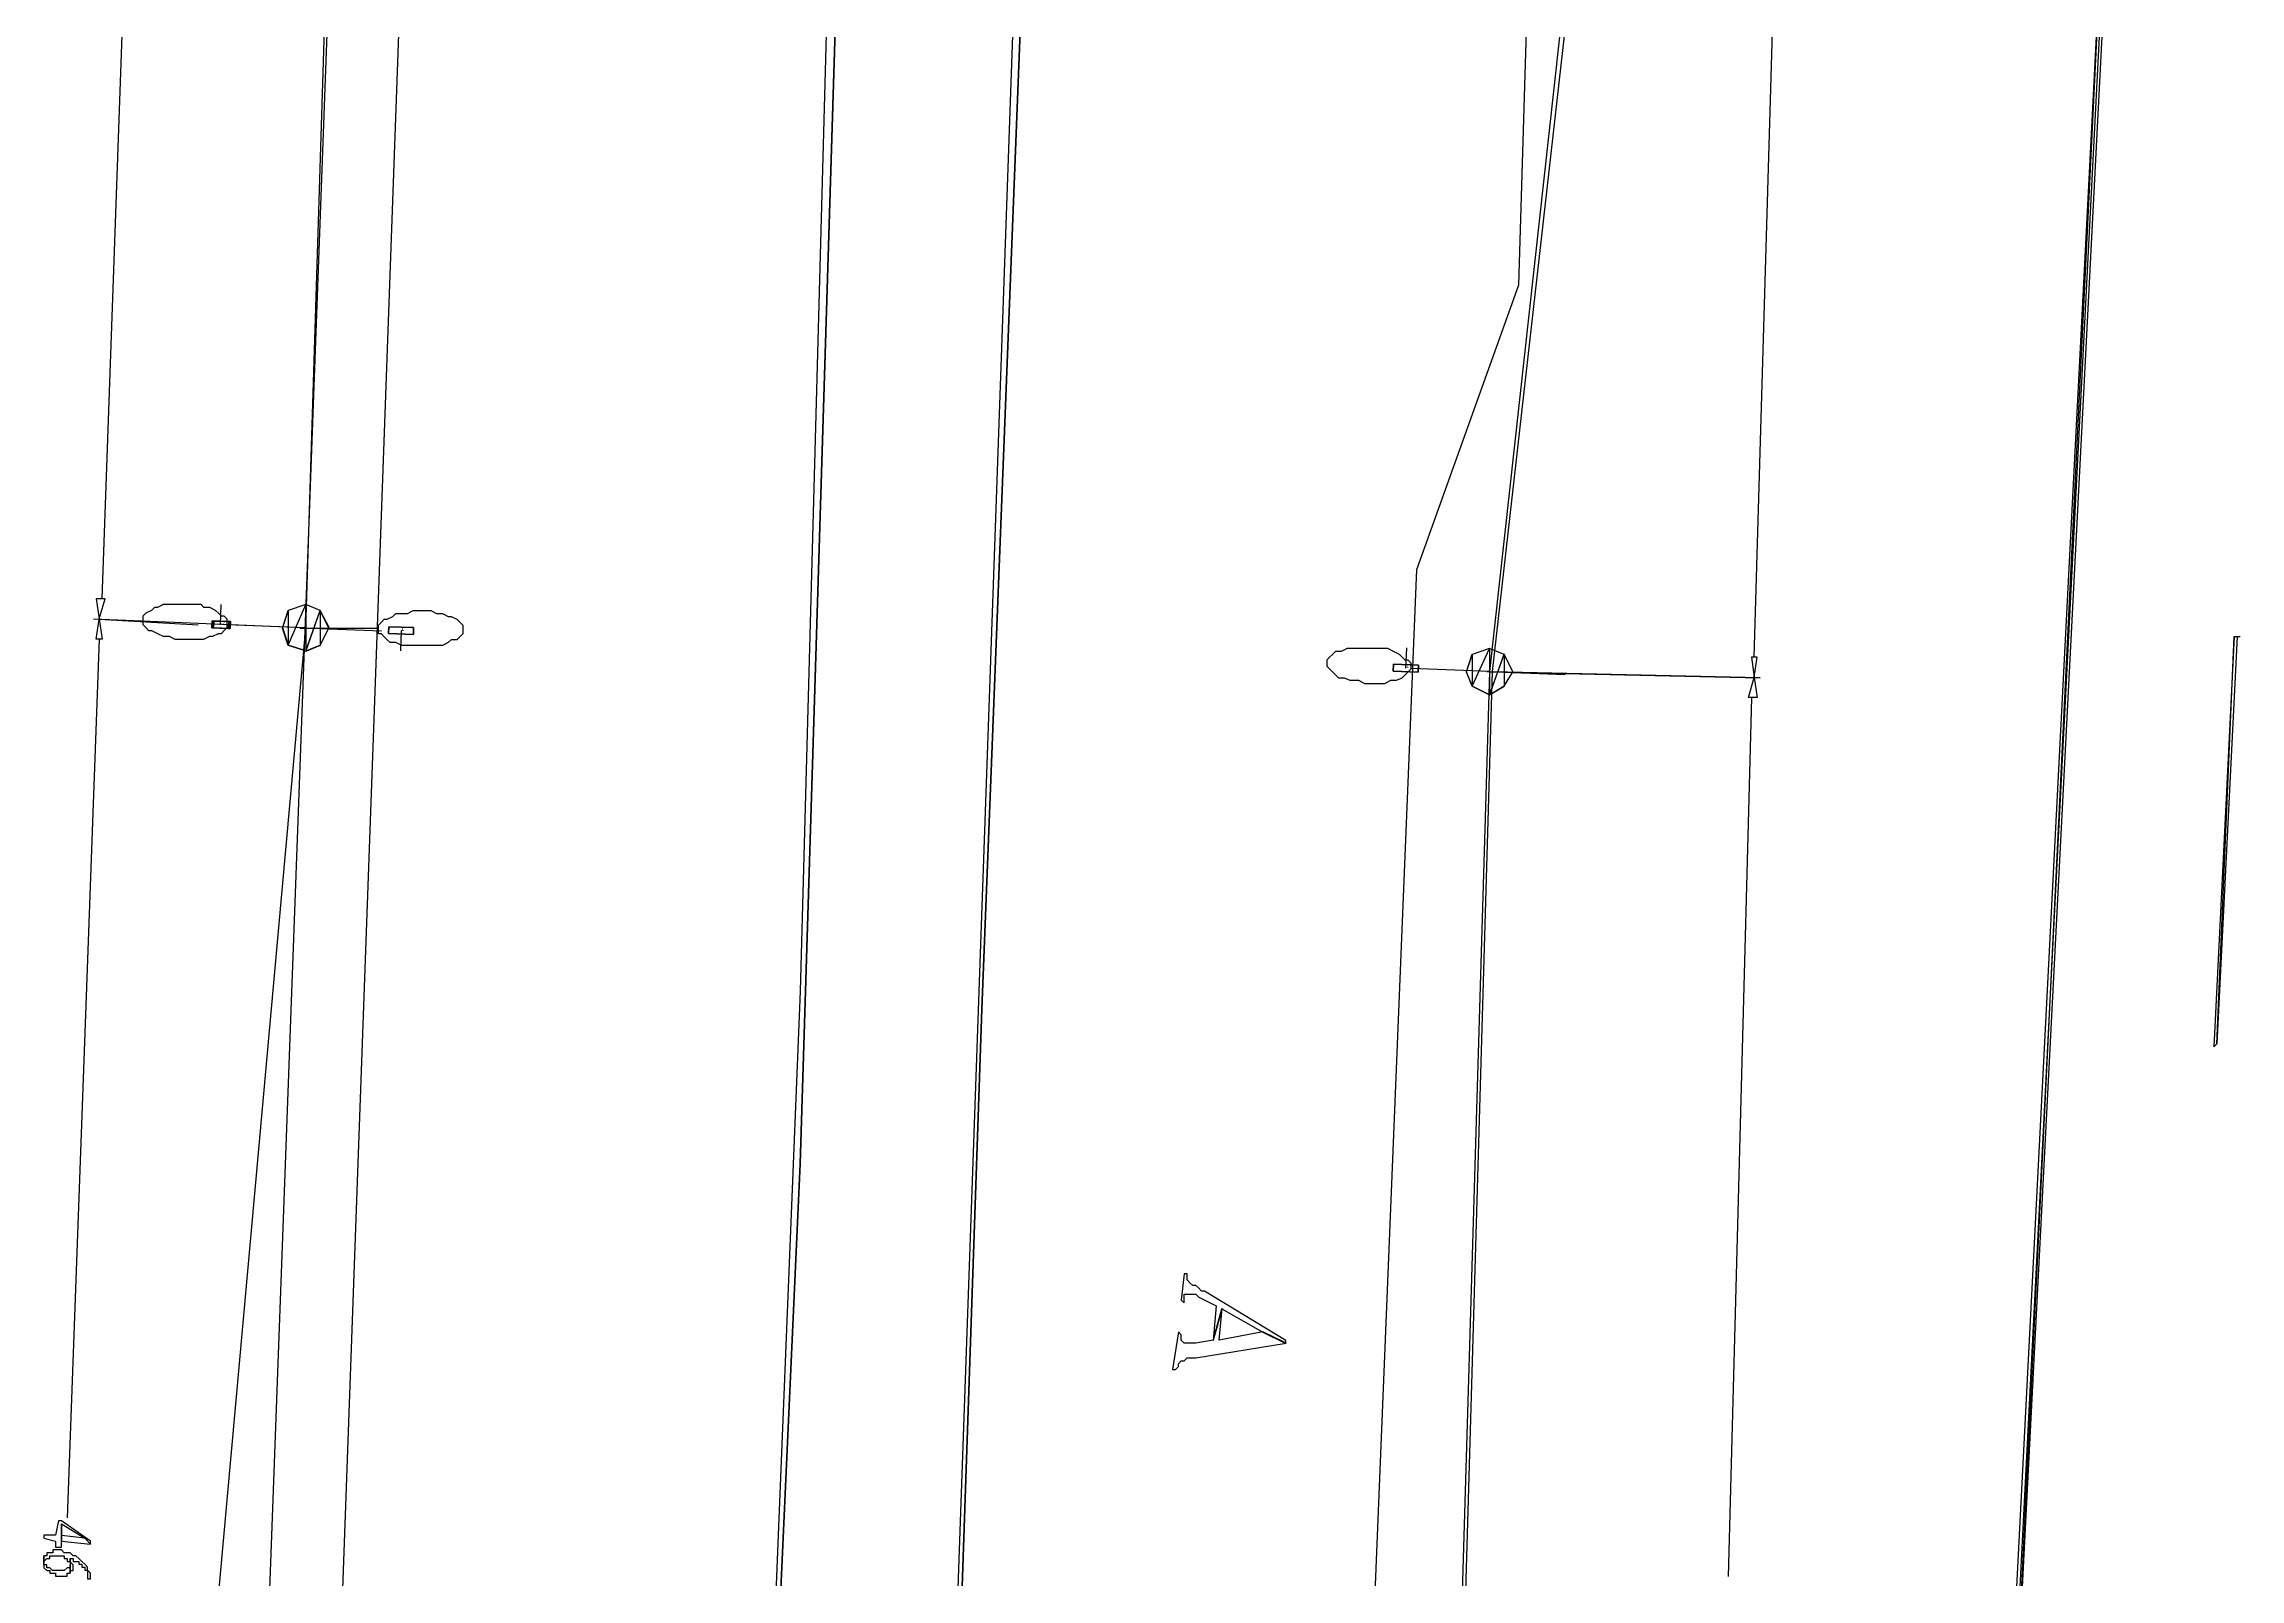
# Model space of a CAD drawing. Extents: x 212106 to 638151, y -1311344 to 1260505.
# Drawn here: x 287961 to 341888, y -93806 to -56109 of the extents above; entities that cross this region are included whole.
import ezdxf

# ---------------------------------------------------------------- set-up
doc = ezdxf.new("R2010")
doc.units = 0
doc.header["$MEASUREMENT"] = 0
for name, color, linetype in [('at_Entity', 7, 'Continuous'), ('DLXLUM01', 3, 'Continuous'), ('DLXLUM02', 6, 'Continuous'), ('DLXLUMEX', 2, 'Continuous'), ('DLXSCENE', 7, 'Continuous')]:
    doc.layers.add(name, color=color, linetype=linetype)

# ---------------------------------------------------------------- blocks, each defined once
blk = doc.blocks.new('*U141')
for p, q in [((-302, 95), (-308, -75)), ((-308, -75), (-302, 95)), ((-302, 95), (-308, -75)), ((-308, -75), (-302, 95)), ((308, 75), (-302, 95)), ((-302, 95), (-302, 95)), ((-302, 95), (308, 75)), ((308, 75), (-302, 95)), ((-302, 95), (-302, 95)), ((-302, 95), (308, 75)), ((302, -95), (308, 75)), ((308, 75), (302, -95)), ((302, -95), (308, 75)), ((308, 75), (302, -95)), ((308, 75), (308, 75)), ((308, 75), (308, 75)), ((-308, -75), (302, -95)), ((302, -95), (-308, -75)), ((-308, -75), (-308, -75)), ((-308, -75), (302, -95)), ((-308, -75), (-308, -75)), ((302, -95), (-308, -75)), ((302, -95), (302, -95)), ((302, -95), (302, -95))]:
    blk.add_line(p, q)
at = {"color": 1}
blk.add_line((0, 0), (-16, -500), dxfattribs=at)
at = {"layer": 'DLXLUMEX', "color": 7}
blk.add_text('1', height=100, dxfattribs=at).set_placement((0, 0))
blk = doc.blocks.new('*U142')
for p, q in [((-241, 93), (-246, -77)), ((-246, -77), (-241, 93)), ((-201, 92), (-241, 93)), ((168, 79), (-241, 93)), ((-241, 93), (-201, 92)), ((-241, 93), (168, 79)), ((-201, 92), (-207, -78)), ((-207, -78), (-201, 92)), ((207, 78), (-201, 92)), ((-201, 92), (207, 78)), ((162, -91), (168, 79)), ((168, 79), (162, -91)), ((207, 78), (168, 79)), ((168, 79), (207, 78)), ((201, -92), (207, 78)), ((207, 78), (201, -92)), ((-207, -78), (-246, -77)), ((-246, -77), (162, -91)), ((-246, -77), (-207, -78)), ((162, -91), (-246, -77)), ((-207, -78), (201, -92)), ((201, -92), (-207, -78)), ((162, -91), (201, -92)), ((201, -92), (162, -91))]:
    blk.add_line(p, q)
at = {"color": 1}
blk.add_line((-39, 1), (-22, 501), dxfattribs=at)
at = {"layer": 'DLXLUMEX', "color": 7}
blk.add_text('2', height=100, dxfattribs=at).set_placement((0, 0))
blk = doc.blocks.new('*U162')
for p, q in [((-301, 97), (-308, -73)), ((-308, -73), (-301, 97)), ((-301, 97), (-308, -73)), ((-308, -73), (-301, 97)), ((308, 73), (-301, 97)), ((-301, 97), (-301, 97)), ((308, 73), (-301, 97)), ((-301, 97), (-301, 97)), ((-301, 97), (308, 73)), ((-301, 97), (308, 73)), ((301, -97), (308, 73)), ((308, 73), (301, -97)), ((301, -97), (308, 73)), ((308, 73), (301, -97)), ((308, 73), (308, 73)), ((308, 73), (308, 73)), ((-308, -73), (301, -97)), ((-308, -73), (301, -97)), ((301, -97), (-308, -73)), ((-308, -73), (-308, -73)), ((-308, -73), (-308, -73)), ((301, -97), (-308, -73)), ((301, -97), (301, -97)), ((301, -97), (301, -97))]:
    blk.add_line(p, q)
at = {"color": 1}
blk.add_line((0, 0), (20, 500), dxfattribs=at)
at = {"layer": 'DLXLUMEX', "color": 7}
blk.add_text('1', height=100, dxfattribs=at).set_placement((0, 0))
blk = doc.blocks.new('*U97')
for p, q in [((-62039, -50476), (-63540, -99049)), ((-44695, -51212), (-46933, -108409)), ((-46933, -108409), (-44695, -51212)), ((-34396, -100112), (-28969, -52191)), ((-51400, -112200), (-49620, -54794)), ((-49620, -54794), (-51400, -112200)), ((-63540, -99049), (-67753, -145684)), ((-35755, -146831), (-34396, -100112)), ((-46933, -108409), (-48836, -163927)), ((-48836, -163927), (-46933, -108409)), ((-54000, -169900), (-51400, -112200)), ((-51400, -112200), (-54000, -169900))]:
    blk.add_line(p, q)

msp = doc.modelspace()

# ---------------------------------------------------------------- linework, layer by layer
at = {"layer": 'at_Entity', "color": 1}
for p, q in [((303390, 174330), (289176, -211448)), ((328746, -23590), (323461, -71522)), ((323460, -71525), (317817, -260592))]:
    msp.add_line(p, q, dxfattribs=at)
at = {"layer": 'at_Entity', "color": 0}
for p, q in [((295176, -97595), (299247, 15690)), ((307461, -45232), (306533, -79371)), ((324174, -62023), (324674, -45525)), ((289390, -69729), (290176, -47520)), ((310319, -96517), (312032, -47946)), ((329959, -71171), (330603, -48952)), ((335745, -106874), (338531, -52594)), ((338602, -52594), (335817, -106876)), ((338531, -52594), (335888, -106874)), ((335888, -106874), (338674, -52594)), ((338531, -52594), (335888, -106874)), ((321675, -69017), (324174, -62023)), ((320246, -104025), (321675, -69017)), ((289461, -69732), (289248, -69732)), ((289248, -69732), (289319, -70229)), ((289319, -70229), (289461, -69732)), ((290462, -70083), (290391, -70157)), ((290605, -70019), (290462, -70083)), ((290676, -69945), (290605, -70019)), ((290748, -69945), (290676, -69945)), ((290891, -69872), (290748, -69945)), ((291033, -69872), (290891, -69872)), ((291176, -69872), (291033, -69872)), ((291320, -69872), (291176, -69872)), ((291462, -69872), (291320, -69872)), ((291605, -69872), (291462, -69872)), ((291819, -69872), (291605, -69872)), ((291890, -69945), (291819, -69872)), ((292034, -69945), (291890, -69945)), ((292177, -70019), (292034, -69945)), ((292248, -70083), (292177, -70019)), ((292319, -70157), (292248, -70083)), ((293818, -70456), (293961, -70023)), ((293818, -70456), (293961, -70023)), ((293962, -70019), (293819, -70442)), ((293962, -70019), (293819, -70442)), ((293962, -70019), (293819, -70442)), ((293962, -70019), (293819, -70442)), ((293961, -70023), (293961, -70879)), ((293961, -70023), (293961, -70879)), ((294391, -69872), (293962, -70019)), ((294391, -69872), (293962, -70019)), ((293962, -70875), (294391, -69872)), ((293962, -70875), (294391, -69872)), ((294391, -69872), (293962, -70019)), ((294391, -69872), (293962, -70019)), ((294391, -69872), (293962, -70019)), ((293962, -70875), (294391, -69872)), ((293962, -70875), (294391, -69872)), ((294391, -69872), (293962, -70019)), ((293962, -70019), (293962, -70875)), ((293962, -70019), (293962, -70875)), ((294389, -71026), (294746, -70023)), ((294389, -71026), (294746, -70023)), ((294748, -70019), (294391, -69872)), ((294748, -70019), (294391, -69872)), ((294391, -69872), (294391, -71013)), ((294391, -69872), (294391, -71013)), ((294748, -70019), (294391, -69872)), ((294748, -70019), (294391, -69872)), ((294748, -70019), (294391, -69872)), ((294391, -69872), (294391, -71013)), ((294391, -69872), (294391, -71013)), ((294748, -70019), (294391, -69872)), ((294391, -71013), (294748, -70019)), ((294391, -71013), (294748, -70019)), ((294961, -70456), (294746, -70023)), ((294746, -70023), (294746, -70879)), ((294746, -70023), (294746, -70879)), ((294961, -70456), (294746, -70023)), ((294746, -70023), (294746, -70879)), ((294746, -70023), (294746, -70879)), ((294962, -70442), (294748, -70019)), ((294962, -70442), (294748, -70019)), ((294962, -70442), (294748, -70019)), ((294962, -70442), (294748, -70019)), ((296532, -70170), (296604, -70097)), ((296604, -70097), (296747, -70097)), ((296747, -70097), (296889, -70097)), ((296889, -70097), (297032, -70023)), ((297032, -70023), (297175, -70023)), ((297175, -70023), (297318, -70023)), ((297318, -70023), (297461, -70023)), ((297461, -70023), (297603, -70097)), ((297603, -70097), (297746, -70097)), ((297746, -70097), (297890, -70170)), ((294319, -70451), (289176, -70232)), ((291747, -70380), (289176, -70232)), ((289247, -70729), (289319, -70232)), ((289319, -70232), (289390, -70729)), ((290391, -70157), (290391, -70231)), ((290391, -70231), (290391, -70304)), ((290391, -70231), (290391, -70231)), ((290391, -70304), (290391, -70369)), ((290391, -70369), (290462, -70442)), ((290462, -70442), (290533, -70516)), ((290533, -70516), (290605, -70516)), ((290605, -70516), (290748, -70590)), ((290748, -70590), (290891, -70654)), ((292105, -70654), (292248, -70590)), ((292248, -70590), (292319, -70590)), ((292390, -70157), (292319, -70157)), ((292319, -70590), (292390, -70516)), ((292462, -70231), (292390, -70157)), ((292390, -70516), (292462, -70442)), ((292462, -70304), (292462, -70231)), ((292462, -70369), (292462, -70304)), ((292462, -70442), (292462, -70369)), ((294390, -70446), (292462, -70372)), ((293961, -70879), (293818, -70456)), ((293961, -70879), (293818, -70456)), ((293819, -70442), (293962, -70875)), ((293819, -70442), (293962, -70875)), ((293819, -70442), (293962, -70875)), ((293819, -70442), (293962, -70875)), ((294246, -70454), (296175, -70454)), ((294319, -70446), (296247, -70519)), ((294746, -70879), (294961, -70456)), ((294746, -70879), (294961, -70456)), ((294748, -70875), (294962, -70442)), ((294748, -70875), (294962, -70442)), ((294748, -70875), (294962, -70442)), ((294748, -70875), (294962, -70442)), ((296175, -70382), (296247, -70308)), ((296175, -70456), (296175, -70382)), ((296175, -70520), (296175, -70456)), ((296175, -70594), (296175, -70520)), ((296247, -70594), (296175, -70594)), ((296247, -70308), (296318, -70235)), ((296318, -70667), (296247, -70594)), ((296318, -70235), (296389, -70235)), ((296389, -70235), (296532, -70170)), ((297890, -70170), (297961, -70170)), ((297961, -70170), (298103, -70235)), ((298103, -70235), (298175, -70308)), ((298175, -70308), (298247, -70382)), ((298247, -70594), (298175, -70667)), ((298247, -70382), (298247, -70456)), ((298247, -70456), (298247, -70520)), ((298247, -70456), (298247, -70456)), ((298247, -70520), (298247, -70594)), ((289319, -70729), (288533, -92303)), ((289390, -70729), (289247, -70729)), ((290891, -70654), (291033, -70654)), ((291033, -70654), (291176, -70728)), ((291176, -70728), (291320, -70728)), ((291320, -70728), (291462, -70728)), ((291462, -70728), (291605, -70728)), ((291605, -70728), (291748, -70728)), ((291748, -70728), (291890, -70728)), ((291890, -70728), (292034, -70654)), ((292034, -70654), (292105, -70654)), ((293962, -70875), (294391, -71013)), ((294391, -71013), (293962, -70875)), ((293962, -70875), (294391, -71013)), ((293962, -70875), (294391, -71013)), ((294391, -71013), (293962, -70875)), ((293962, -70875), (294391, -71013)), ((294746, -70879), (294389, -71026)), ((294746, -70879), (294389, -71026)), ((294391, -71013), (294748, -70875)), ((294391, -71013), (294748, -70875)), ((294391, -71013), (294748, -70875)), ((294391, -71013), (294748, -70875)), ((294391, -71013), (294391, -71013)), ((294391, -71013), (294391, -71013)), ((294391, -71013), (294391, -71013)), ((296389, -70741), (296318, -70667)), ((296461, -70805), (296389, -70741)), ((296604, -70805), (296461, -70805)), ((296747, -70879), (296604, -70805)), ((296889, -70879), (296747, -70879)), ((297032, -70879), (296889, -70879)), ((297175, -70879), (297032, -70879)), ((297318, -70879), (297175, -70879)), ((297461, -70879), (297318, -70879)), ((297603, -70879), (297461, -70879)), ((297746, -70879), (297603, -70879)), ((297890, -70805), (297746, -70879)), ((297961, -70741), (297890, -70805)), ((298103, -70741), (297961, -70741)), ((298175, -70667), (298103, -70741)), ((319531, -71166), (319460, -71239)), ((319602, -71101), (319531, -71166)), ((319674, -71028), (319602, -71101)), ((319816, -71028), (319674, -71028)), ((319960, -70954), (319816, -71028)), ((320103, -70954), (319960, -70954)), ((320245, -70954), (320103, -70954)), ((320460, -70954), (320245, -70954)), ((320602, -70954), (320460, -70954)), ((320746, -70954), (320602, -70954)), ((320960, -70954), (320746, -70954)), ((321103, -71028), (320960, -70954)), ((321245, -71101), (321103, -71028)), ((321317, -71166), (321245, -71101)), ((321388, -71239), (321317, -71166)), ((323031, -71101), (322888, -71525)), ((323031, -71101), (322888, -71525)), ((323031, -71101), (322888, -71525)), ((323031, -71101), (322888, -71525)), ((322889, -71526), (323032, -71094)), ((322889, -71526), (323032, -71094)), ((323459, -70954), (323031, -71101)), ((323459, -70954), (323031, -71101)), ((323031, -71883), (323459, -70954)), ((323031, -71883), (323459, -70954)), ((323459, -70954), (323031, -71101)), ((323459, -70954), (323031, -71101)), ((323459, -70954), (323031, -71101)), ((323031, -71883), (323459, -70954)), ((323031, -71883), (323459, -70954)), ((323459, -70954), (323031, -71101)), ((323031, -71101), (323031, -71883)), ((323031, -71101), (323031, -71883)), ((323032, -71094), (323032, -71876)), ((323032, -71094), (323032, -71876)), ((323816, -71101), (323459, -70954)), ((323816, -71101), (323459, -70954)), ((323459, -70954), (323459, -72095)), ((323459, -70954), (323459, -72095)), ((323816, -71101), (323459, -70954)), ((323816, -71101), (323459, -70954)), ((323816, -71101), (323459, -70954)), ((323459, -70954), (323459, -72095)), ((323459, -70954), (323459, -72095)), ((323816, -71101), (323459, -70954)), ((323459, -72095), (323816, -71101)), ((323459, -72095), (323816, -71101)), ((323460, -72097), (323817, -71094)), ((323460, -72097), (323817, -71094)), ((324031, -71525), (323816, -71101)), ((324031, -71525), (323816, -71101)), ((324031, -71525), (323816, -71101)), ((324031, -71525), (323816, -71101)), ((324032, -71526), (323817, -71094)), ((323817, -71094), (323817, -71876)), ((323817, -71094), (323817, -71876)), ((324032, -71526), (323817, -71094)), ((323817, -71094), (323817, -71876)), ((323817, -71094), (323817, -71876)), ((330031, -71164), (329889, -71164)), ((329889, -71164), (329960, -71661)), ((329960, -71661), (330031, -71164)), ((341746, -70663), (341245, -80738)), ((341317, -80665), (341746, -70663)), ((341317, -80665), (341746, -70663)), ((341817, -70663), (341317, -80665)), ((341746, -70663), (341817, -70663)), ((341817, -70663), (341888, -70663)), ((319460, -71239), (319460, -71313)), ((319460, -71313), (319460, -71387)), ((319460, -71313), (319460, -71313)), ((319460, -71387), (319531, -71451)), ((319531, -71451), (319602, -71525)), ((319602, -71525), (319674, -71598)), ((319674, -71598), (319746, -71672)), ((319746, -71672), (319888, -71672)), ((319888, -71672), (320031, -71736)), ((321174, -71736), (321317, -71672)), ((321317, -71672), (321388, -71598)), ((321460, -71239), (321388, -71239)), ((321388, -71598), (321460, -71525)), ((321531, -71313), (321460, -71239)), ((321460, -71525), (321531, -71451)), ((321531, -71451), (321531, -71313)), ((323461, -71517), (321532, -71443)), ((322888, -71525), (323031, -71883)), ((322888, -71525), (323031, -71883)), ((322888, -71525), (323031, -71883)), ((322888, -71525), (323031, -71883)), ((323032, -71876), (322889, -71526)), ((323032, -71876), (322889, -71526)), ((323390, -71517), (325319, -71590)), ((323460, -71525), (330102, -71672)), ((323531, -71522), (330103, -71665)), ((323816, -71883), (324031, -71525)), ((323816, -71883), (324031, -71525)), ((323816, -71883), (324031, -71525)), ((323816, -71883), (324031, -71525)), ((323817, -71876), (324032, -71526)), ((323817, -71876), (324032, -71526)), ((329817, -72161), (329960, -71664)), ((329960, -71664), (330032, -72161)), ((320031, -71736), (320245, -71736)), ((320245, -71736), (320388, -71810)), ((320388, -71810), (320531, -71810)), ((320531, -71810), (320746, -71810)), ((320746, -71810), (320888, -71810)), ((320888, -71810), (321031, -71736)), ((321031, -71736), (321174, -71736)), ((323031, -71883), (323459, -72095)), ((323459, -72095), (323031, -71883)), ((323031, -71883), (323459, -72095)), ((323031, -71883), (323459, -72095)), ((323459, -72095), (323031, -71883)), ((323031, -71883), (323459, -72095)), ((323459, -72095), (323816, -71883)), ((323459, -72095), (323816, -71883)), ((323459, -72095), (323816, -71883)), ((323459, -72095), (323816, -71883)), ((323459, -72095), (323459, -72095)), ((323459, -72095), (323459, -72095)), ((323459, -72095), (323459, -72095)), ((323817, -71876), (323460, -72097)), ((323817, -71876), (323460, -72097)), ((329888, -72168), (329317, -93742)), ((330032, -72161), (329817, -72161)), ((306533, -79371), (305747, -98801)), ((341245, -80738), (341317, -80665)), ((315960, -86311), (315888, -86957)), ((316031, -86311), (315960, -86311)), ((315960, -86884), (315960, -86812)), ((315960, -86812), (316031, -86812)), ((316031, -86384), (316031, -86311)), ((316031, -86456), (316031, -86384)), ((316103, -86529), (316031, -86456)), ((316031, -86812), (316031, -86812)), ((316031, -86812), (316103, -86812)), ((316174, -86593), (316103, -86529)), ((316103, -86529), (316103, -86529)), ((316103, -86812), (316103, -86812)), ((316103, -86812), (316174, -86812)), ((316246, -86593), (316174, -86593)), ((316174, -86812), (316246, -86812)), ((316317, -86666), (316246, -86593)), ((316246, -86812), (316317, -86884)), ((316388, -86739), (316317, -86666)), ((316460, -86739), (316388, -86739)), ((318459, -87950), (316460, -86739)), ((315888, -86957), (315960, -87021)), ((315960, -86957), (315960, -86884)), ((315960, -87021), (315960, -86957)), ((316317, -86884), (316746, -87094)), ((316746, -87094), (316674, -87950)), ((316674, -87950), (316889, -87167)), ((316890, -87161), (316675, -87943)), ((316818, -87943), (316890, -87161)), ((316889, -87167), (317888, -87740)), ((315818, -87734), (315676, -88662)), ((315889, -87807), (315818, -87734)), ((315889, -87870), (315889, -87807)), ((315889, -87943), (315889, -87870)), ((317890, -87734), (316818, -87943)), ((317888, -87740), (318459, -88022)), ((318461, -88016), (317890, -87734)), ((315961, -88016), (315889, -87943)), ((315889, -87943), (315889, -87943)), ((316032, -88016), (315961, -88016)), ((315961, -88444), (316032, -88371)), ((316103, -88016), (316032, -88016)), ((316032, -88016), (316032, -88016)), ((316032, -88371), (316103, -88371)), ((316246, -88016), (316103, -88016)), ((316103, -88371), (316246, -88371)), ((316675, -87943), (316246, -88016)), ((316246, -88016), (316246, -88016)), ((316246, -88371), (318461, -88016)), ((318459, -88022), (318459, -87950)), ((315676, -88662), (315747, -88662)), ((315747, -88662), (315818, -88589)), ((315747, -88662), (315747, -88662)), ((315818, -88517), (315889, -88444)), ((315818, -88589), (315818, -88517)), ((315889, -88444), (315889, -88444)), ((315889, -88444), (315961, -88444)), ((315961, -88444), (315961, -88444)), ((288247, -92730), (287962, -92730)), ((287962, -92730), (287962, -92803)), ((288319, -92376), (288247, -92730)), ((288390, -92376), (288319, -92376)), ((289104, -92875), (288390, -92376)), ((288390, -92736), (288390, -92446)), ((288390, -92446), (288390, -92872)), ((288390, -92875), (288390, -92449)), ((288390, -92449), (288962, -92803)), ((288962, -92800), (288390, -92736)), ((287961, -93383), (287961, -93238)), ((287961, -93238), (287961, -93238)), ((287961, -93238), (287961, -93311)), ((287962, -92803), (288247, -92875)), ((288033, -93232), (287962, -93232)), ((287962, -93232), (287962, -93377)), ((288105, -93159), (288033, -93159)), ((288033, -93159), (288033, -93159)), ((288033, -93159), (288033, -93232)), ((288033, -93232), (288033, -93232)), ((288176, -93159), (288105, -93159)), ((288105, -93159), (288105, -93159)), ((288105, -93304), (288105, -93232)), ((288105, -93232), (288105, -93232)), ((288105, -93232), (288176, -93232)), ((288248, -93087), (288176, -93087)), ((288176, -93087), (288176, -93159)), ((288176, -93159), (288176, -93159)), ((288176, -93232), (288176, -93232)), ((288176, -93232), (288248, -93232)), ((288247, -92875), (288247, -93020)), ((288247, -93020), (288390, -93020)), ((288319, -93087), (288248, -93087)), ((288248, -93087), (288248, -93087)), ((288248, -93232), (288248, -93232)), ((288248, -93232), (288248, -93232)), ((288248, -93232), (288319, -93232)), ((288390, -93087), (288319, -93087)), ((288319, -93087), (288319, -93087)), ((288319, -93232), (288319, -93232)), ((288319, -93232), (288319, -93232)), ((288319, -93232), (288390, -93232)), ((288390, -92872), (289104, -92945)), ((288390, -93020), (288390, -92875)), ((288462, -93159), (288390, -93087)), ((288390, -93087), (288390, -93087)), ((288390, -93232), (288390, -93232)), ((288390, -93232), (288462, -93232)), ((288534, -93159), (288462, -93159)), ((288462, -93159), (288462, -93159)), ((288462, -93232), (288462, -93304)), ((288605, -93159), (288534, -93159)), ((288534, -93159), (288534, -93159)), ((288676, -93232), (288605, -93159)), ((288605, -93159), (288605, -93159)), ((288605, -93159), (288605, -93159)), ((288747, -93232), (288676, -93232)), ((288676, -93232), (288676, -93232)), ((288819, -93304), (288747, -93232)), ((288747, -93232), (288747, -93232)), ((288747, -93232), (288747, -93232)), ((289104, -92945), (288962, -92800)), ((288962, -92803), (289104, -92948)), ((289104, -92948), (289104, -92875)), ((287961, -93311), (287961, -93311)), ((287961, -93311), (287961, -93311)), ((287961, -93311), (287961, -93383)), ((287961, -93456), (287961, -93383)), ((287961, -93383), (287961, -93383)), ((287961, -93383), (287961, -93456)), ((288033, -93456), (287961, -93456)), ((287961, -93456), (287961, -93456)), ((287961, -93456), (287961, -93456)), ((287961, -93456), (287961, -93456)), ((287961, -93456), (287961, -93528)), ((287961, -93528), (287961, -93528)), ((287961, -93528), (287961, -93528)), ((287961, -93528), (288033, -93591)), ((287962, -93377), (288033, -93304)), ((287962, -93377), (287962, -93377)), ((287962, -93377), (287962, -93377)), ((288033, -93304), (288033, -93304)), ((288033, -93304), (288033, -93304)), ((288033, -93304), (288033, -93304)), ((288033, -93304), (288105, -93304)), ((288033, -93528), (288033, -93456)), ((288103, -93528), (288033, -93528)), ((288033, -93528), (288033, -93528)), ((288033, -93528), (288033, -93528)), ((288033, -93591), (288033, -93591)), ((288033, -93591), (288033, -93591)), ((288033, -93591), (288103, -93591)), ((288175, -93591), (288103, -93528)), ((288103, -93528), (288103, -93528)), ((288103, -93591), (288103, -93664)), ((288103, -93664), (288103, -93664)), ((288103, -93664), (288175, -93664)), ((288247, -93591), (288175, -93591)), ((288175, -93591), (288175, -93591)), ((288175, -93664), (288175, -93664)), ((288175, -93664), (288247, -93664)), ((288318, -93591), (288247, -93591)), ((288247, -93591), (288247, -93591)), ((288247, -93591), (288247, -93591)), ((288247, -93664), (288247, -93736)), ((288247, -93736), (288318, -93736)), ((288390, -93591), (288318, -93591)), ((288318, -93591), (288318, -93591)), ((288318, -93736), (288318, -93736)), ((288318, -93736), (288318, -93736)), ((288318, -93736), (288390, -93736)), ((288461, -93591), (288390, -93591)), ((288390, -93591), (288390, -93591)), ((288390, -93736), (288390, -93736)), ((288390, -93736), (288461, -93736)), ((288532, -93528), (288461, -93591)), ((288461, -93591), (288461, -93591)), ((288461, -93591), (288461, -93591)), ((288461, -93736), (288461, -93736)), ((288461, -93736), (288532, -93736)), ((288462, -93304), (288534, -93304)), ((288604, -93528), (288532, -93528)), ((288532, -93528), (288532, -93528)), ((288532, -93528), (288532, -93528)), ((288532, -93736), (288532, -93664)), ((288532, -93664), (288532, -93664)), ((288532, -93664), (288604, -93664)), ((288534, -93304), (288534, -93304)), ((288534, -93304), (288534, -93304)), ((288534, -93304), (288534, -93377)), ((288534, -93377), (288605, -93377)), ((288604, -93380), (288604, -93308)), ((288604, -93308), (288604, -93308)), ((288604, -93308), (288604, -93380)), ((288676, -93453), (288604, -93380)), ((288604, -93380), (288604, -93380)), ((288604, -93380), (288604, -93453)), ((288604, -93453), (288604, -93453)), ((288604, -93453), (288604, -93661)), ((288604, -93664), (288604, -93456)), ((288604, -93456), (288604, -93456)), ((288604, -93456), (288604, -93456)), ((288604, -93456), (288604, -93528)), ((288604, -93661), (288604, -93598)), ((288604, -93598), (288604, -93598)), ((288604, -93598), (288676, -93598)), ((288604, -93661), (288604, -93661)), ((288605, -93377), (288605, -93304)), ((288605, -93304), (288605, -93304)), ((288605, -93304), (288605, -93304)), ((288605, -93304), (288676, -93304)), ((288605, -93377), (288605, -93377)), ((288676, -93304), (288676, -93377)), ((288676, -93377), (288747, -93377)), ((288676, -93525), (288676, -93453)), ((288676, -93453), (288676, -93453)), ((288676, -93453), (288676, -93453)), ((288676, -93598), (288676, -93525)), ((288676, -93525), (288676, -93525)), ((288747, -93377), (288747, -93377)), ((288747, -93377), (288747, -93377)), ((288747, -93377), (288819, -93377)), ((288891, -93377), (288819, -93304)), ((288819, -93304), (288819, -93304)), ((288819, -93304), (288819, -93304)), ((288819, -93377), (288819, -93440)), ((288819, -93440), (288819, -93440)), ((288819, -93440), (288891, -93440)), ((288962, -93440), (288891, -93377)), ((288891, -93377), (288891, -93377)), ((288891, -93377), (288891, -93377)), ((288891, -93440), (288891, -93440)), ((288891, -93440), (288891, -93513)), ((288891, -93513), (288891, -93513)), ((288891, -93513), (288962, -93513)), ((289033, -93513), (288962, -93440)), ((288962, -93440), (288962, -93440)), ((288962, -93440), (288962, -93440)), ((288962, -93513), (288962, -93585)), ((288962, -93585), (288962, -93585)), ((288962, -93585), (289033, -93585)), ((289033, -93585), (289033, -93513)), ((289033, -93513), (289033, -93513)), ((289033, -93513), (289033, -93513)), ((289105, -93658), (289033, -93585)), ((289033, -93585), (289033, -93585)), ((289033, -93585), (289033, -93585)), ((289033, -93585), (289033, -93658)), ((289033, -93658), (289033, -93658)), ((289033, -93658), (289033, -93658)), ((289033, -93658), (289033, -93658)), ((289033, -93658), (289033, -93730)), ((289033, -93730), (289033, -93730)), ((289033, -93730), (289033, -93803)), ((289033, -93803), (289105, -93803)), ((289105, -93730), (289105, -93658)), ((289105, -93658), (289105, -93658)), ((289105, -93803), (289105, -93730)), ((289105, -93730), (289105, -93730)), ((289105, -93730), (289105, -93730))]:
    msp.add_line(p, q, dxfattribs=at)

# ---------------------------------------------------------------- block references
at = {"layer": 'DLXLUM01'}
for name, p in [('*U141', (296731, -70515)), ('*U162', (321404, -71435))]:
    msp.add_blockref(name, p, dxfattribs=at)
at = {"layer": 'DLXLUM02'}
msp.add_blockref('*U142', (292333, -70372), dxfattribs=at)
at = {"layer": 'DLXSCENE'}
msp.add_blockref('*U97', (357928, 28595), dxfattribs=at)

doc.saveas('drawing.dxf')
